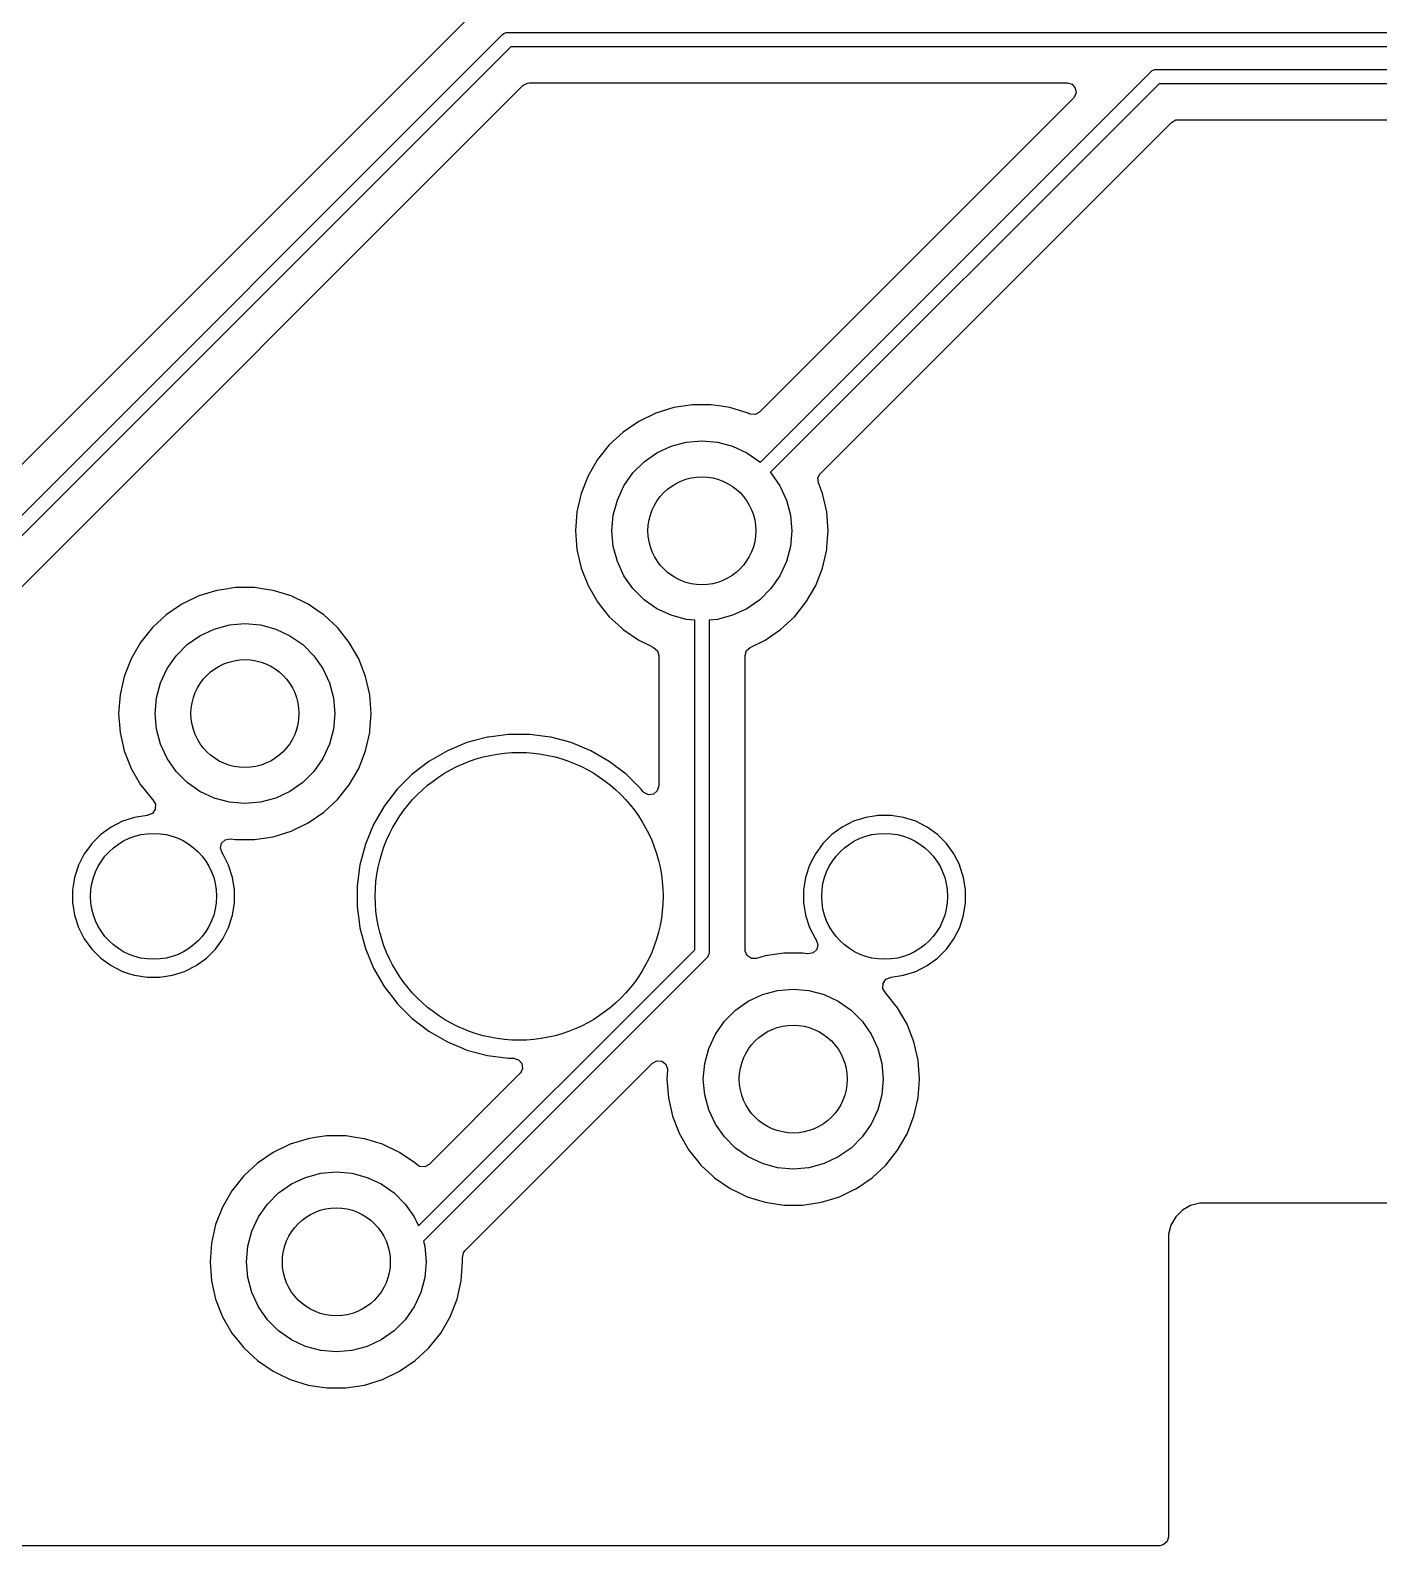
# Model space of a CAD drawing. Extents: x 98 to 223, y -135 to -41.
# Drawn here: x 119.25 to 137.99, y -102.21 to -81.15 of the extents above; entities that cross this region are included whole.
import ezdxf

# ---------------------------------------------------------------- set-up
doc = ezdxf.new("R2010")
doc.units = 0
doc.layers.add('BLACK', color=7, linetype='CONTINUOUS')

msp = doc.modelspace()

# ---------------------------------------------------------------- linework, layer by layer
at = {"layer": 'BLACK', "linetype": 'CONTINUOUS'}
for p, q in [((125.520032, -80.799481), (110.337895, -95.981618)), ((110.347309, -96.680018), (125.81804, -81.209289)), ((125.81804, -81.209289), (125.833193, -81.196852)), ((125.833193, -81.196852), (125.869241, -81.181921)), ((125.869241, -81.181921), (125.88875, -81.18)), ((125.88875, -81.18), (149.86, -81.18)), ((125.930171, -81.38), (110.488731, -96.82144)), ((149.818578, -81.38), (125.930171, -81.38)), ((134.829289, -81.723039), (134.844443, -81.710603)), ((134.844443, -81.710603), (134.880491, -81.695671)), ((134.880491, -81.695671), (134.9, -81.69375)), ((134.9, -81.69375), (149.808064, -81.69375)), ((114.920313, -93.097671), (126.101167, -81.916819)), ((126.101167, -81.916819), (126.16249, -81.883334)), ((126.16249, -81.883334), (126.188848, -81.8805)), ((126.188848, -81.8805), (133.664653, -81.8805)), ((129.397309, -87.155018), (134.829289, -81.723039)), ((134.941422, -81.89375), (129.538731, -87.29644)), ((133.664653, -81.8805), (133.731692, -81.900185)), ((133.731692, -81.900185), (133.777447, -81.952989)), ((149.766642, -81.89375), (134.941422, -81.89375)), ((133.752334, -82.092181), (129.387895, -86.456618)), ((133.758366, -82.085703), (133.752334, -82.092181)), ((133.787391, -82.022147), (133.758366, -82.085703)), ((133.777447, -81.952989), (133.787391, -82.022147)), ((130.234676, -87.308307), (135.112416, -82.430569)), ((135.112416, -82.430569), (135.173739, -82.397084)), ((135.173739, -82.397084), (135.200097, -82.39425)), ((135.200097, -82.39425), (145.949617, -82.39425)), ((127.946173, -86.472188), (127.709803, -86.586017)), ((128.196876, -86.394856), (127.946173, -86.472188)), ((128.196882, -86.394855), (128.196876, -86.394856)), ((128.196885, -86.394854), (128.196882, -86.394855)), ((128.294747, -86.380103), (128.196885, -86.394854)), ((128.456312, -86.35575), (128.294747, -86.380103)), ((128.456318, -86.35575), (128.456312, -86.35575)), ((128.718682, -86.35575), (128.456318, -86.35575)), ((128.718687, -86.35575), (128.718682, -86.35575)), ((128.853323, -86.376044), (128.718687, -86.35575)), ((128.978115, -86.394854), (128.853323, -86.376044)), ((128.978119, -86.394855), (128.978115, -86.394854)), ((128.978123, -86.394856), (128.978119, -86.394855)), ((129.228824, -86.472187), (128.978123, -86.394856)), ((129.246416, -86.480659), (129.228824, -86.472187)), ((129.25688, -86.485119), (129.246416, -86.480659)), ((129.326572, -86.490103), (129.25688, -86.485119)), ((129.387895, -86.456618), (129.326572, -86.490103)), ((127.49302, -86.733817), (127.300698, -86.912264)), ((127.709802, -86.586018), (127.49302, -86.733817)), ((127.709803, -86.586017), (127.709802, -86.586018)), ((127.300698, -86.912264), (127.137114, -87.117393)), ((127.9625, -87.023718), (128.159975, -86.931634)), ((128.159975, -86.931634), (128.37044, -86.87524)), ((128.37044, -86.87524), (128.5875, -86.85625)), ((128.5875, -86.85625), (128.80456, -86.87524)), ((128.80456, -86.87524), (129.015025, -86.931634)), ((129.015025, -86.931634), (129.2125, -87.023718)), ((127.137114, -87.117393), (127.005932, -87.344606)), ((127.629944, -87.302765), (127.784015, -87.148694)), ((127.784015, -87.148694), (127.9625, -87.023718)), ((129.2125, -87.023718), (129.390985, -87.148694)), ((129.390985, -87.148694), (129.397309, -87.155018)), ((127.005932, -87.344606), (126.910082, -87.588828)), ((127.504968, -87.48125), (127.629944, -87.302765)), ((129.538731, -87.29644), (129.545056, -87.302765)), ((129.545056, -87.302765), (129.670032, -87.48125)), ((130.20082, -87.371634), (130.233258, -87.30975)), ((130.206988, -87.441226), (130.20082, -87.371634)), ((130.233258, -87.30975), (130.234676, -87.308307)), ((126.910076, -87.588847), (126.851697, -87.844624)), ((126.910082, -87.588828), (126.910076, -87.588847)), ((127.412884, -87.678725), (127.504968, -87.48125)), ((129.670032, -87.48125), (129.762116, -87.678725)), ((130.26492, -87.588834), (130.206988, -87.441226)), ((130.323302, -87.84462), (130.26492, -87.588834)), ((127.35649, -87.88919), (127.412884, -87.678725)), ((129.762116, -87.678725), (129.81851, -87.88919)), ((126.851696, -87.844629), (126.832092, -88.106245)), ((126.851697, -87.844624), (126.851696, -87.844629)), ((127.3375, -88.10625), (127.35649, -87.88919)), ((129.81851, -87.88919), (129.8375, -88.10625)), ((130.323302, -87.844624), (130.323302, -87.84462)), ((130.323303, -87.844629), (130.323302, -87.844624)), ((130.342908, -88.106245), (130.323303, -87.844629)), ((126.832092, -88.106245), (126.832092, -88.106254)), ((126.832092, -88.106254), (126.851696, -88.36787)), ((127.35649, -88.32331), (127.3375, -88.10625)), ((129.8375, -88.10625), (129.81851, -88.32331)), ((130.325753, -88.335171), (130.335041, -88.211232)), ((130.335041, -88.211232), (130.342908, -88.106254)), ((130.342908, -88.106254), (130.342908, -88.106245)), ((126.851696, -88.36787), (126.851697, -88.367875)), ((126.851697, -88.367875), (126.910076, -88.623652)), ((127.412884, -88.533775), (127.35649, -88.32331)), ((129.81851, -88.32331), (129.762116, -88.533775)), ((130.26492, -88.623666), (130.323302, -88.36788)), ((130.323302, -88.36788), (130.325753, -88.335171)), ((126.910076, -88.623652), (126.910078, -88.623661)), ((126.910078, -88.623661), (126.91008, -88.623666)), ((126.91008, -88.623666), (127.005932, -88.867893)), ((127.504968, -88.73125), (127.412884, -88.533775)), ((129.762116, -88.533775), (129.670032, -88.73125)), ((130.169068, -88.867893), (130.26492, -88.623666)), ((127.005932, -88.867893), (127.137114, -89.095107)), ((127.629944, -88.909735), (127.504968, -88.73125)), ((129.670032, -88.73125), (129.545056, -88.909735)), ((130.037886, -89.095107), (130.169068, -88.867893)), ((121.596173, -89.012188), (121.359803, -89.126017)), ((121.846876, -88.934856), (121.596173, -89.012188)), ((121.846882, -88.934855), (121.846876, -88.934856)), ((121.846885, -88.934854), (121.846882, -88.934855)), ((121.944747, -88.920103), (121.846885, -88.934854)), ((122.106312, -88.89575), (121.944747, -88.920103)), ((122.106318, -88.89575), (122.106312, -88.89575)), ((122.368682, -88.89575), (122.106318, -88.89575)), ((122.368687, -88.89575), (122.368682, -88.89575)), ((122.503323, -88.916044), (122.368687, -88.89575)), ((122.628115, -88.934854), (122.503323, -88.916044)), ((122.628119, -88.934855), (122.628115, -88.934854)), ((122.628123, -88.934856), (122.628119, -88.934855)), ((122.878827, -89.012188), (122.628123, -88.934856)), ((123.115196, -89.126017), (122.878825, -89.012188)), ((122.878825, -89.012188), (122.878827, -89.012188)), ((127.784015, -89.063806), (127.629944, -88.909735)), ((127.9625, -89.188782), (127.784015, -89.063806)), ((129.390985, -89.063806), (129.2125, -89.188782)), ((129.545056, -88.909735), (129.390985, -89.063806)), ((121.14302, -89.273817), (120.950698, -89.452264)), ((121.334339, -89.143378), (121.14302, -89.273817)), ((121.359796, -89.126022), (121.334339, -89.143378)), ((121.359802, -89.126018), (121.359796, -89.126021)), ((121.359796, -89.126021), (121.359796, -89.126022)), ((121.359803, -89.126017), (121.359802, -89.126018)), ((123.115197, -89.126018), (123.115196, -89.126017)), ((123.1152, -89.12602), (123.115197, -89.126018)), ((123.115204, -89.126022), (123.1152, -89.12602)), ((123.309764, -89.258671), (123.115204, -89.126022)), ((123.331979, -89.273817), (123.309764, -89.258671)), ((123.524301, -89.452264), (123.331979, -89.273817)), ((127.137114, -89.095107), (127.212532, -89.189678)), ((127.212532, -89.189678), (127.300698, -89.300235)), ((128.159975, -89.280866), (127.9625, -89.188782)), ((128.37044, -89.33726), (128.159975, -89.280866)), ((129.015025, -89.280866), (128.80456, -89.33726)), ((129.2125, -89.188782), (129.015025, -89.280866)), ((129.874305, -89.300231), (130.037886, -89.095107)), ((120.950698, -89.452264), (120.787114, -89.657393)), ((121.6125, -89.563718), (121.809975, -89.471634)), ((121.809975, -89.471634), (122.02044, -89.41524)), ((122.02044, -89.41524), (122.2375, -89.39625)), ((122.2375, -89.39625), (122.45456, -89.41524)), ((122.45456, -89.41524), (122.665025, -89.471634)), ((122.665025, -89.471634), (122.8625, -89.563718)), ((123.524304, -89.452268), (123.524301, -89.452264)), ((123.524305, -89.452269), (123.524304, -89.452268)), ((123.687886, -89.657393), (123.524305, -89.452269)), ((127.300698, -89.300235), (127.464548, -89.452264)), ((127.464548, -89.452264), (127.493021, -89.478683)), ((127.493021, -89.478683), (127.709796, -89.626478)), ((128.4875, -89.347501), (128.37044, -89.33726)), ((128.4875, -93.92823), (128.4875, -89.347501)), ((128.80456, -89.33726), (128.6875, -89.347501)), ((128.6875, -89.347501), (128.6875, -93.969652)), ((129.465204, -89.626478), (129.681979, -89.478683)), ((129.681979, -89.478683), (129.874305, -89.300231)), ((120.787114, -89.657393), (120.655932, -89.884606)), ((121.279944, -89.842765), (121.434015, -89.688694)), ((121.434015, -89.688694), (121.6125, -89.563718)), ((122.8625, -89.563718), (123.040985, -89.688694)), ((123.040985, -89.688694), (123.195056, -89.842765)), ((123.819068, -89.884607), (123.687886, -89.657393)), ((127.709796, -89.626478), (127.709801, -89.62648)), ((127.709801, -89.62648), (127.709802, -89.626481)), ((127.709802, -89.626481), (127.709803, -89.626482)), ((127.709803, -89.626482), (127.853801, -89.695827)), ((127.853801, -89.695827), (127.916801, -89.726166)), ((129.258198, -89.726166), (129.465204, -89.626478)), ((120.655932, -89.884606), (120.560082, -90.128828)), ((121.154968, -90.02125), (121.279944, -89.842765)), ((123.195056, -89.842765), (123.320032, -90.02125)), ((123.91492, -90.128834), (123.819068, -89.884607)), ((127.916801, -89.726166), (127.968661, -89.772988)), ((127.968661, -89.772988), (127.987, -89.837886)), ((127.987, -89.837886), (127.987, -91.651711)), ((129.188, -89.837886), (129.207685, -89.770847)), ((129.188, -93.932864), (129.188, -89.837886)), ((129.207685, -89.770847), (129.258198, -89.726166)), ((120.560076, -90.128847), (120.501697, -90.384624)), ((120.560082, -90.128828), (120.560076, -90.128847)), ((121.062884, -90.218725), (121.154968, -90.02125)), ((123.320032, -90.02125), (123.412116, -90.218725)), ((123.973302, -90.38462), (123.91492, -90.128834)), ((121.00649, -90.42919), (121.062884, -90.218725)), ((123.412116, -90.218725), (123.46851, -90.42919)), ((120.501696, -90.384629), (120.482092, -90.646245)), ((120.501697, -90.384624), (120.501696, -90.384629)), ((120.9875, -90.64625), (121.00649, -90.42919)), ((123.46851, -90.42919), (123.4875, -90.64625)), ((123.973302, -90.384624), (123.973302, -90.38462)), ((123.973303, -90.384629), (123.973302, -90.384624)), ((123.992908, -90.646245), (123.973303, -90.384629)), ((120.482092, -90.646245), (120.482092, -90.646254)), ((120.482092, -90.646254), (120.501696, -90.90787)), ((121.00649, -90.86331), (120.9875, -90.64625)), ((123.4875, -90.64625), (123.46851, -90.86331)), ((123.974947, -90.885931), (123.992908, -90.646254)), ((123.992908, -90.646254), (123.992908, -90.646245)), ((120.501696, -90.90787), (120.501697, -90.907875)), ((120.501697, -90.907875), (120.560076, -91.163652)), ((121.062884, -91.073775), (121.00649, -90.86331)), ((123.46851, -90.86331), (123.412116, -91.073775)), ((123.91492, -91.163666), (123.973302, -90.90788)), ((123.973302, -90.90788), (123.974947, -90.885931)), ((125.607507, -90.974257), (125.426315, -91.022807)), ((125.621585, -90.972403), (125.607507, -90.974257)), ((125.899986, -90.93575), (125.621585, -90.972403)), ((125.899994, -90.93575), (125.899986, -90.93575)), ((126.195006, -90.93575), (125.899994, -90.93575)), ((126.195013, -90.93575), (126.195006, -90.93575)), ((126.407716, -90.963754), (126.195013, -90.93575)), ((126.487493, -90.974257), (126.407716, -90.963754)), ((126.772452, -91.050611), (126.487493, -90.974257)), ((120.560076, -91.163652), (120.560078, -91.163661)), ((120.560078, -91.163661), (120.56008, -91.163666)), ((120.56008, -91.163666), (120.655932, -91.407893)), ((121.154968, -91.27125), (121.062884, -91.073775)), ((123.412116, -91.073775), (123.320032, -91.27125)), ((123.819068, -91.407893), (123.91492, -91.163666)), ((125.049989, -91.163508), (124.794506, -91.311011)), ((125.049999, -91.163504), (125.049989, -91.163508)), ((125.322538, -91.050614), (125.049999, -91.163504)), ((125.322548, -91.050611), (125.322538, -91.050614)), ((125.426315, -91.022807), (125.322548, -91.050611)), ((126.772454, -91.050612), (126.772452, -91.050611)), ((126.772461, -91.050614), (126.772454, -91.050612)), ((127.045, -91.163504), (126.772461, -91.050614)), ((127.04501, -91.163508), (127.045, -91.163504)), ((127.300493, -91.311011), (127.04501, -91.163508)), ((121.279944, -91.449735), (121.154968, -91.27125)), ((123.320032, -91.27125), (123.195056, -91.449735)), ((124.794506, -91.311011), (124.560459, -91.490602)), ((127.53454, -91.490602), (127.300493, -91.311011)), ((120.655932, -91.407893), (120.787114, -91.635107)), ((121.434015, -91.603806), (121.279944, -91.449735)), ((121.6125, -91.728782), (121.434015, -91.603806)), ((123.040985, -91.603806), (122.8625, -91.728782)), ((123.195056, -91.449735), (123.040985, -91.603806)), ((123.687886, -91.635107), (123.819068, -91.407893)), ((124.560452, -91.490608), (124.351858, -91.699202)), ((124.560459, -91.490602), (124.560452, -91.490608)), ((127.534547, -91.490608), (127.53454, -91.490602)), ((127.743144, -91.699205), (127.534547, -91.490608)), ((120.787114, -91.635107), (120.838233, -91.699208)), ((120.838233, -91.699208), (120.950697, -91.840234)), ((121.809975, -91.820866), (121.6125, -91.728782)), ((122.02044, -91.87726), (121.809975, -91.820866)), ((122.665025, -91.820866), (122.45456, -91.87726)), ((122.8625, -91.728782), (122.665025, -91.820866)), ((123.524305, -91.840231), (123.687886, -91.635107)), ((124.351852, -91.699209), (124.172261, -91.933256)), ((124.351858, -91.699202), (124.351852, -91.699209)), ((127.764625, -91.727199), (127.743144, -91.699205)), ((127.781797, -91.745424), (127.764625, -91.727199)), ((127.845353, -91.774449), (127.781797, -91.745424)), ((127.914511, -91.764505), (127.845353, -91.774449)), ((127.967315, -91.71875), (127.914511, -91.764505)), ((127.987, -91.651711), (127.967315, -91.71875)), ((120.99026, -91.975824), (120.950511, -92.033285)), ((120.950697, -91.840234), (120.956877, -91.845967)), ((120.956877, -91.845967), (120.992633, -91.905994)), ((120.992633, -91.905994), (120.99026, -91.975824)), ((122.2375, -91.89625), (122.02044, -91.87726)), ((122.45456, -91.87726), (122.2375, -91.89625)), ((123.115204, -92.166478), (123.331979, -92.018683)), ((123.331979, -92.018683), (123.524305, -91.840231)), ((124.172261, -91.933256), (124.024758, -92.188739)), ((120.377609, -92.223636), (120.299604, -92.280311)), ((120.535457, -92.143207), (120.377609, -92.223636)), ((120.53546, -92.143206), (120.535457, -92.143207)), ((120.703943, -92.088464), (120.53546, -92.143206)), ((120.878928, -92.060748), (120.703943, -92.088464)), ((120.882288, -92.060484), (120.878928, -92.060748)), ((120.886006, -92.060134), (120.882288, -92.060484)), ((120.950511, -92.033285), (120.886006, -92.060134)), ((122.878823, -92.280313), (123.115204, -92.166478)), ((124.024754, -92.188749), (123.911864, -92.461288)), ((124.024758, -92.188739), (124.024754, -92.188749)), ((130.537609, -92.223636), (130.459604, -92.280311)), ((130.695457, -92.143207), (130.537609, -92.223636)), ((130.69546, -92.143206), (130.695457, -92.143207)), ((130.863943, -92.088464), (130.69546, -92.143206)), ((130.980595, -92.069988), (130.863943, -92.088464)), ((131.038921, -92.06075), (130.980595, -92.069988)), ((131.216079, -92.06075), (131.038921, -92.06075)), ((131.303567, -92.074607), (131.216079, -92.06075)), ((131.391056, -92.088464), (131.303567, -92.074607)), ((131.559539, -92.143206), (131.391056, -92.088464)), ((131.559542, -92.143207), (131.559539, -92.143206)), ((131.708558, -92.219136), (131.559542, -92.143207)), ((131.71739, -92.223636), (131.708558, -92.219136)), ((131.860714, -92.327767), (131.71739, -92.223636)), ((120.109017, -92.453036), (120.067574, -92.510078)), ((120.109019, -92.453034), (120.109017, -92.453036)), ((120.234283, -92.327769), (120.109019, -92.453033)), ((120.109019, -92.453033), (120.109019, -92.453034)), ((120.234284, -92.327769), (120.234283, -92.327769)), ((120.234286, -92.327767), (120.234284, -92.327769)), ((120.299604, -92.280311), (120.234286, -92.327767)), ((121.896222, -92.516222), (121.912048, -92.448168)), ((121.912048, -92.448168), (121.962154, -92.399473)), ((121.962154, -92.399473), (122.030632, -92.385598)), ((122.030632, -92.385598), (122.038492, -92.386526)), ((122.038492, -92.386526), (122.106318, -92.39675)), ((122.106318, -92.39675), (122.368682, -92.39675)), ((122.368682, -92.39675), (122.628115, -92.357646)), ((122.628115, -92.357646), (122.878823, -92.280313)), ((130.269017, -92.453036), (130.227574, -92.510078)), ((130.269019, -92.453034), (130.269017, -92.453036)), ((130.394283, -92.327769), (130.269019, -92.453033)), ((130.269019, -92.453033), (130.269019, -92.453034)), ((130.394284, -92.327769), (130.394283, -92.327769)), ((130.394286, -92.327767), (130.394284, -92.327769)), ((130.459604, -92.280311), (130.394286, -92.327767)), ((131.985983, -92.453036), (131.860714, -92.327767)), ((132.079701, -92.582028), (131.985983, -92.453036)), ((120.004886, -92.596359), (119.924457, -92.754207)), ((120.067574, -92.510078), (120.004886, -92.596359)), ((121.919702, -92.582028), (121.896222, -92.516222)), ((121.929029, -92.594867), (121.919702, -92.582028)), ((121.930114, -92.59636), (121.929029, -92.594867)), ((121.98269, -92.699545), (121.930114, -92.59636)), ((123.911861, -92.461298), (123.844084, -92.714249)), ((123.911864, -92.461288), (123.911861, -92.461298)), ((130.164886, -92.596359), (130.084457, -92.754207)), ((130.227574, -92.510078), (130.164886, -92.596359)), ((132.090113, -92.596359), (132.079701, -92.582028)), ((132.170542, -92.754207), (132.090113, -92.596359)), ((119.924456, -92.75421), (119.869714, -92.922693)), ((119.924457, -92.754207), (119.924456, -92.75421)), ((122.010542, -92.754207), (121.98269, -92.699545)), ((122.010543, -92.75421), (122.010542, -92.754207)), ((122.014334, -92.765879), (122.010543, -92.75421)), ((122.065286, -92.922695), (122.014334, -92.765879)), ((123.835506, -92.746265), (123.797, -93.038736)), ((123.835508, -92.746254), (123.835506, -92.746265)), ((123.844084, -92.714249), (123.835508, -92.746254)), ((130.084456, -92.75421), (130.029714, -92.922693)), ((130.084457, -92.754207), (130.084456, -92.75421)), ((132.170543, -92.75421), (132.170542, -92.754207)), ((132.174334, -92.765879), (132.170543, -92.75421)), ((132.225286, -92.922695), (132.174334, -92.765879)), ((119.851333, -93.038744), (119.842, -93.097671)), ((119.869714, -92.922693), (119.851333, -93.038744)), ((122.093, -93.097671), (122.065286, -92.922695)), ((123.797, -93.038736), (123.797, -93.333763)), ((130.011333, -93.038744), (130.002, -93.097671)), ((130.029714, -92.922693), (130.011333, -93.038744)), ((132.253, -93.097671), (132.225286, -92.922695)), ((119.842, -93.097671), (119.842, -93.274829)), ((119.842, -93.274829), (119.854778, -93.355506)), ((122.065286, -93.449805), (122.093, -93.274829)), ((122.093, -93.274829), (122.093, -93.097671)), ((130.002, -93.097671), (130.002, -93.274829)), ((130.002, -93.274829), (130.014778, -93.355506)), ((132.225286, -93.449805), (132.253, -93.274829)), ((132.253, -93.274829), (132.253, -93.097671)), ((119.854778, -93.355506), (119.869714, -93.449806)), ((119.869714, -93.449806), (119.924456, -93.618289)), ((122.010542, -93.618292), (122.065286, -93.449805)), ((123.797, -93.333763), (123.81938, -93.503749)), ((123.81938, -93.503749), (123.835507, -93.626243)), ((130.014778, -93.355506), (130.029714, -93.449806)), ((130.029714, -93.449806), (130.084456, -93.618289)), ((132.170542, -93.618292), (132.225286, -93.449805)), ((119.924456, -93.618289), (119.924457, -93.618292)), ((119.924457, -93.618292), (119.999398, -93.76537)), ((121.930114, -93.77614), (122.010542, -93.618292)), ((123.835507, -93.626243), (123.911861, -93.911201)), ((130.084456, -93.618289), (130.084457, -93.618292)), ((130.084457, -93.618292), (130.164887, -93.776142)), ((132.090114, -93.77614), (132.170542, -93.618292)), ((119.999398, -93.76537), (120.004886, -93.77614)), ((120.004886, -93.77614), (120.109017, -93.919464)), ((120.109017, -93.919464), (120.234286, -94.044733)), ((121.700714, -94.044733), (121.825983, -93.919464)), ((121.825983, -93.919464), (121.930114, -93.77614)), ((123.911861, -93.911201), (123.911864, -93.911211)), ((123.911864, -93.911211), (124.024754, -94.18375)), ((130.182951, -93.924332), (130.132844, -93.973026)), ((130.164887, -93.776142), (130.175298, -93.790472)), ((130.175298, -93.790472), (130.198777, -93.856279)), ((130.198777, -93.856279), (130.182951, -93.924332)), ((131.860714, -94.044733), (131.985983, -93.919464)), ((131.985983, -93.919464), (132.090114, -93.77614)), ((120.234286, -94.044733), (120.37761, -94.148864)), ((121.55739, -94.148864), (121.700714, -94.044733)), ((124.648689, -97.76704), (128.4875, -93.92823)), ((128.658211, -94.040363), (124.719675, -97.978898)), ((128.670647, -94.025209), (128.658211, -94.040363)), ((128.672324, -94.021161), (128.670647, -94.025209)), ((128.685579, -93.989161), (128.672324, -94.021161)), ((128.6875, -93.969652), (128.685579, -93.989161)), ((129.189513, -93.952178), (129.188, -93.932864)), ((129.2194, -94.015334), (129.189513, -93.952178)), ((129.278686, -94.052305), (129.2194, -94.015334)), ((129.348549, -94.051355), (129.278686, -94.052305)), ((129.466872, -94.014857), (129.348549, -94.051355)), ((129.466882, -94.014855), (129.466872, -94.014857)), ((129.466885, -94.014854), (129.466882, -94.014855)), ((129.564747, -94.000103), (129.466885, -94.014854)), ((129.726312, -93.97575), (129.564747, -94.000103)), ((129.726318, -93.97575), (129.726312, -93.97575)), ((129.988682, -93.97575), (129.726318, -93.97575)), ((129.988689, -93.97575), (129.988682, -93.97575)), ((130.056498, -93.985971), (129.988689, -93.97575)), ((130.064366, -93.986901), (130.056498, -93.985971)), ((130.132844, -93.973026), (130.064366, -93.986901)), ((131.71739, -94.148864), (131.860714, -94.044733)), ((120.37761, -94.148864), (120.446077, -94.18375)), ((120.446077, -94.18375), (120.535457, -94.229292)), ((120.535457, -94.229292), (120.53546, -94.229293)), ((120.53546, -94.229293), (120.619701, -94.256664)), ((120.619701, -94.256664), (120.703945, -94.284036)), ((120.703945, -94.284036), (120.878921, -94.31175)), ((120.878921, -94.31175), (120.878922, -94.31175)), ((120.878922, -94.31175), (121.056078, -94.31175)), ((121.056078, -94.31175), (121.056079, -94.31175)), ((121.056079, -94.31175), (121.231055, -94.284036)), ((121.231055, -94.284036), (121.399542, -94.229292)), ((121.399542, -94.229292), (121.55739, -94.148864)), ((124.024754, -94.18375), (124.024758, -94.18376)), ((124.024758, -94.18376), (124.172261, -94.439243)), ((131.104739, -94.396675), (131.144488, -94.339214)), ((131.144488, -94.339214), (131.208993, -94.312365)), ((131.208993, -94.312365), (131.212727, -94.312014)), ((131.212727, -94.312014), (131.216076, -94.31175)), ((131.216076, -94.31175), (131.216079, -94.31175)), ((131.216079, -94.31175), (131.391055, -94.284036)), ((131.391055, -94.284036), (131.559542, -94.229292)), ((131.559542, -94.229292), (131.71739, -94.148864)), ((124.172261, -94.439243), (124.351852, -94.67329)), ((129.2325, -94.643718), (129.429975, -94.551634)), ((129.429975, -94.551634), (129.64044, -94.49524)), ((129.64044, -94.49524), (129.8575, -94.47625)), ((129.8575, -94.47625), (130.07456, -94.49524)), ((130.07456, -94.49524), (130.285025, -94.551634)), ((130.285025, -94.551634), (130.4825, -94.643718)), ((131.102366, -94.466504), (131.104739, -94.396675)), ((131.138122, -94.526531), (131.102366, -94.466504)), ((131.144298, -94.532261), (131.138122, -94.526531)), ((131.144299, -94.532262), (131.144298, -94.532261)), ((131.144303, -94.532267), (131.144299, -94.532262)), ((131.144305, -94.532269), (131.144303, -94.532267)), ((131.307886, -94.737393), (131.144305, -94.532269)), ((124.351852, -94.67329), (124.351858, -94.673297)), ((124.351858, -94.673297), (124.560452, -94.881891)), ((128.899944, -94.922765), (129.054015, -94.768694)), ((129.054015, -94.768694), (129.2325, -94.643718)), ((130.4825, -94.643718), (130.660985, -94.768694)), ((130.660985, -94.768694), (130.815056, -94.922765)), ((131.439068, -94.964607), (131.307886, -94.737393)), ((124.560452, -94.881891), (124.560459, -94.881897)), ((124.560459, -94.881897), (124.794506, -95.061488)), ((128.774968, -95.10125), (128.899944, -94.922765)), ((130.815056, -94.922765), (130.940032, -95.10125)), ((131.53492, -95.208834), (131.439068, -94.964607)), ((124.794506, -95.061488), (125.049989, -95.208991)), ((128.682884, -95.298725), (128.774968, -95.10125)), ((130.940032, -95.10125), (131.032116, -95.298725)), ((125.049989, -95.208991), (125.04999, -95.208991)), ((125.04999, -95.208991), (125.049993, -95.208993)), ((125.049993, -95.208993), (125.260796, -95.29631)), ((125.260796, -95.29631), (125.279222, -95.303943)), ((125.279222, -95.303943), (125.322548, -95.321889)), ((125.322548, -95.321889), (125.607507, -95.398243)), ((125.607507, -95.398243), (125.899994, -95.43675)), ((128.62649, -95.50919), (128.682884, -95.298725)), ((131.032116, -95.298725), (131.08851, -95.50919)), ((131.593302, -95.46462), (131.53492, -95.208834)), ((125.294568, -98.111817), (127.899968, -95.506417)), ((125.899994, -95.43675), (125.900001, -95.43675)), ((125.900001, -95.43675), (125.971804, -95.43675)), ((125.971804, -95.43675), (126.038843, -95.456435)), ((126.038843, -95.456435), (126.084598, -95.509239)), ((126.094542, -95.578397), (126.065517, -95.641953)), ((126.084598, -95.509239), (126.094542, -95.578397)), ((127.899968, -95.506417), (127.961289, -95.472934)), ((127.961289, -95.472934), (128.030981, -95.477918)), ((128.030981, -95.477918), (128.086914, -95.51979)), ((128.086914, -95.51979), (128.111331, -95.585254)), ((128.1113, -95.603366), (128.102092, -95.726245)), ((128.111331, -95.585254), (128.1113, -95.603366)), ((128.6075, -95.72625), (128.62649, -95.50919)), ((131.08851, -95.50919), (131.1075, -95.72625)), ((131.593302, -95.464624), (131.593302, -95.46462)), ((131.593303, -95.464629), (131.593302, -95.464624)), ((131.612908, -95.726245), (131.593303, -95.464629)), ((126.059485, -95.648431), (124.796469, -96.911446)), ((126.065517, -95.641953), (126.059485, -95.648431)), ((128.102092, -95.726245), (128.102092, -95.726254)), ((128.102092, -95.726254), (128.121696, -95.98787)), ((128.62649, -95.94331), (128.6075, -95.72625)), ((131.1075, -95.72625), (131.08851, -95.94331)), ((131.593303, -95.98787), (131.612908, -95.726254)), ((131.612908, -95.726254), (131.612908, -95.726245)), ((128.121696, -95.98787), (128.121697, -95.987875)), ((128.121697, -95.987875), (128.180076, -96.243652)), ((128.682884, -96.153775), (128.62649, -95.94331)), ((131.08851, -95.94331), (131.032116, -96.153775)), ((131.53492, -96.243666), (131.593302, -95.98788)), ((131.593302, -95.98788), (131.593303, -95.98787)), ((128.180076, -96.243652), (128.180078, -96.243661)), ((128.180078, -96.243661), (128.18008, -96.243666)), ((128.18008, -96.243666), (128.275932, -96.487893)), ((128.774968, -96.35125), (128.682884, -96.153775)), ((131.032116, -96.153775), (130.940032, -96.35125)), ((131.439068, -96.487893), (131.53492, -96.243666)), ((128.899944, -96.529735), (128.774968, -96.35125)), ((130.940032, -96.35125), (130.815056, -96.529735)), ((122.866173, -96.632188), (122.629803, -96.746017)), ((123.116876, -96.554856), (122.866173, -96.632188)), ((123.116882, -96.554855), (123.116876, -96.554856)), ((123.116885, -96.554854), (123.116882, -96.554855)), ((123.214747, -96.540103), (123.116885, -96.554854)), ((123.376312, -96.51575), (123.214747, -96.540103)), ((123.376318, -96.51575), (123.376312, -96.51575)), ((123.638682, -96.51575), (123.376318, -96.51575)), ((123.638687, -96.51575), (123.638682, -96.51575)), ((123.773323, -96.536044), (123.638687, -96.51575)), ((123.898115, -96.554854), (123.773323, -96.536044)), ((123.898119, -96.554855), (123.898115, -96.554854)), ((123.898123, -96.554856), (123.898119, -96.554855)), ((124.148827, -96.632188), (123.898123, -96.554856)), ((124.385196, -96.746017), (124.148825, -96.632188)), ((124.148825, -96.632188), (124.148827, -96.632188)), ((128.275932, -96.487893), (128.407114, -96.715107)), ((129.054015, -96.683806), (128.899944, -96.529735)), ((130.815056, -96.529735), (130.660985, -96.683806)), ((131.307886, -96.715107), (131.439068, -96.487893)), ((122.629802, -96.746018), (122.41302, -96.893817)), ((122.629803, -96.746017), (122.629802, -96.746018)), ((124.385197, -96.746018), (124.385196, -96.746017)), ((124.3852, -96.74602), (124.385197, -96.746018)), ((124.385204, -96.746022), (124.3852, -96.74602)), ((124.597341, -96.890655), (124.385204, -96.746022)), ((128.407114, -96.715107), (128.526052, -96.86425)), ((128.526052, -96.86425), (128.570698, -96.920235)), ((129.2325, -96.808782), (129.054015, -96.683806)), ((129.429975, -96.900866), (129.2325, -96.808782)), ((130.4825, -96.808782), (130.285025, -96.900866)), ((130.660985, -96.683806), (130.4825, -96.808782)), ((131.144305, -96.920231), (131.307886, -96.715107)), ((122.220698, -97.072264), (122.057114, -97.277393)), ((122.41302, -96.893817), (122.220698, -97.072264)), ((123.079975, -97.091634), (123.29044, -97.03524)), ((123.29044, -97.03524), (123.5075, -97.01625)), ((123.5075, -97.01625), (123.72456, -97.03524)), ((123.72456, -97.03524), (123.935025, -97.091634)), ((124.601983, -96.89382), (124.597341, -96.890655)), ((124.624446, -96.914663), (124.601983, -96.89382)), ((124.665454, -96.939947), (124.624446, -96.914663)), ((124.735146, -96.944931), (124.665454, -96.939947)), ((124.796469, -96.911446), (124.735146, -96.944931)), ((128.570698, -96.920235), (128.734548, -97.072264)), ((128.734548, -97.072264), (128.763021, -97.098683)), ((129.64044, -96.95726), (129.429975, -96.900866)), ((129.8575, -96.97625), (129.64044, -96.95726)), ((130.07456, -96.95726), (129.8575, -96.97625)), ((130.285025, -96.900866), (130.07456, -96.95726)), ((130.951979, -97.098683), (131.144305, -96.920231)), ((122.057114, -97.277393), (121.925932, -97.504606)), ((122.704015, -97.308694), (122.8825, -97.183718)), ((122.8825, -97.183718), (123.079975, -97.091634)), ((123.935025, -97.091634), (124.1325, -97.183718)), ((124.1325, -97.183718), (124.310985, -97.308694)), ((128.763021, -97.098683), (128.979796, -97.246478)), ((128.979796, -97.246478), (128.979801, -97.24648)), ((128.979801, -97.24648), (128.979802, -97.246481)), ((128.979802, -97.246481), (128.979803, -97.246482)), ((128.979803, -97.246482), (129.105343, -97.306938)), ((130.498823, -97.360313), (130.685611, -97.27036)), ((130.685611, -97.27036), (130.735196, -97.246482)), ((130.735196, -97.246481), (130.735204, -97.246478)), ((130.735196, -97.246482), (130.735196, -97.246481)), ((130.735204, -97.246478), (130.951979, -97.098683)), ((121.925932, -97.504606), (121.830082, -97.748828)), ((122.424968, -97.64125), (122.549944, -97.462765)), ((122.549944, -97.462765), (122.704015, -97.308694)), ((124.310985, -97.308694), (124.465056, -97.462765)), ((124.465056, -97.462765), (124.590032, -97.64125)), ((129.105343, -97.306938), (129.216173, -97.360311)), ((129.216173, -97.360311), (129.216174, -97.360311)), ((129.216174, -97.360311), (129.216177, -97.360313)), ((129.216177, -97.360313), (129.466885, -97.437646)), ((129.466885, -97.437646), (129.726318, -97.47675)), ((129.726318, -97.47675), (129.988682, -97.47675)), ((129.988682, -97.47675), (130.248115, -97.437646)), ((130.248115, -97.437646), (130.498823, -97.360313)), ((135.379312, -97.482358), (135.265186, -97.54825)), ((135.506608, -97.44825), (135.379312, -97.482358)), ((135.638392, -97.44825), (135.506608, -97.44825)), ((154.688392, -97.44825), (135.638392, -97.44825)), ((122.332884, -97.838725), (122.424968, -97.64125)), ((124.590032, -97.64125), (124.648689, -97.76704)), ((135.172, -97.641436), (135.106108, -97.755562)), ((135.172002, -97.641433), (135.172, -97.641436)), ((135.265183, -97.548252), (135.172002, -97.641433)), ((135.265186, -97.54825), (135.265183, -97.548252)), ((121.830076, -97.748847), (121.771697, -98.004624)), ((121.830082, -97.748828), (121.830076, -97.748847)), ((122.27649, -98.04919), (122.332884, -97.838725)), ((135.106108, -97.755562), (135.072, -97.882858)), ((135.072, -97.882858), (135.072, -102.08675)), ((121.771696, -98.004629), (121.752092, -98.266245)), ((121.771697, -98.004624), (121.771696, -98.004629)), ((122.2575, -98.26625), (122.27649, -98.04919)), ((124.719675, -97.978898), (124.73851, -98.04919)), ((124.73851, -98.04919), (124.7575, -98.26625)), ((125.273217, -98.14044), (125.294568, -98.111817)), ((121.752092, -98.266245), (121.752092, -98.266254)), ((121.752092, -98.266254), (121.771696, -98.52787)), ((122.27649, -98.48331), (122.2575, -98.26625)), ((124.7575, -98.26625), (124.73851, -98.48331)), ((125.243303, -98.52787), (125.262908, -98.266254)), ((125.258599, -98.20876), (125.273217, -98.14044)), ((125.262623, -98.262455), (125.258599, -98.20876)), ((125.262908, -98.266249), (125.262623, -98.262455)), ((125.262908, -98.266254), (125.262908, -98.266249)), ((121.771696, -98.52787), (121.771697, -98.527875)), ((121.771697, -98.527875), (121.830076, -98.783652)), ((122.332884, -98.693775), (122.27649, -98.48331)), ((124.73851, -98.48331), (124.682116, -98.693775)), ((125.18492, -98.783666), (125.243302, -98.52788)), ((125.243302, -98.52788), (125.243303, -98.52787)), ((122.424968, -98.89125), (122.332884, -98.693775)), ((124.682116, -98.693775), (124.590032, -98.89125)), ((121.830076, -98.783652), (121.830078, -98.783661)), ((121.830078, -98.783661), (121.83008, -98.783666)), ((121.83008, -98.783666), (121.925932, -99.027893)), ((122.549944, -99.069735), (122.424968, -98.89125)), ((124.590032, -98.89125), (124.465056, -99.069735)), ((125.089068, -99.027893), (125.18492, -98.783666)), ((121.925932, -99.027893), (122.057114, -99.255107)), ((122.704015, -99.223806), (122.549944, -99.069735)), ((124.465056, -99.069735), (124.310985, -99.223806)), ((124.957886, -99.255107), (125.089068, -99.027893)), ((122.057114, -99.255107), (122.170268, -99.396998)), ((122.170268, -99.396998), (122.220698, -99.460235)), ((122.8825, -99.348782), (122.704015, -99.223806)), ((123.079975, -99.440866), (122.8825, -99.348782)), ((124.1325, -99.348782), (123.935025, -99.440866)), ((124.310985, -99.223806), (124.1325, -99.348782)), ((124.794305, -99.460231), (124.957886, -99.255107)), ((122.220698, -99.460235), (122.355201, -99.585034)), ((122.355201, -99.585034), (122.413021, -99.638683)), ((123.29044, -99.49726), (123.079975, -99.440866)), ((123.5075, -99.51625), (123.29044, -99.49726)), ((123.72456, -99.49726), (123.5075, -99.51625)), ((123.935025, -99.440866), (123.72456, -99.49726)), ((124.601979, -99.638683), (124.773072, -99.479932)), ((124.773072, -99.479932), (124.794301, -99.460235)), ((124.794301, -99.460233), (124.794305, -99.460231)), ((124.794301, -99.460235), (124.794301, -99.460233)), ((122.413021, -99.638683), (122.629796, -99.786478)), ((122.629796, -99.786478), (122.629801, -99.78648)), ((122.629801, -99.78648), (122.629802, -99.786481)), ((122.629802, -99.786481), (122.629803, -99.786482)), ((122.629803, -99.786482), (122.703099, -99.821779)), ((122.703099, -99.821779), (122.866173, -99.900311)), ((124.148823, -99.900313), (124.385204, -99.786478)), ((124.385204, -99.786478), (124.601979, -99.638683)), ((122.866173, -99.900311), (122.866174, -99.900311)), ((122.866174, -99.900311), (122.866177, -99.900313)), ((122.866177, -99.900313), (123.116885, -99.977646)), ((123.116885, -99.977646), (123.376318, -100.01675)), ((123.376318, -100.01675), (123.638682, -100.01675)), ((123.638682, -100.01675), (123.898115, -99.977646)), ((123.898115, -99.977646), (124.148823, -99.900313)), ((135.072, -102.08675), (135.052315, -102.153789)), ((134.948, -102.21075), (116.456608, -102.21075)), ((134.999511, -102.199544), (134.948, -102.21075)), ((135.052315, -102.153789), (134.999511, -102.199544))]:
    msp.add_line(p, q, dxfattribs=at)
at = {"layer": 'BLACK'}
for centre, radius in [((128.5875, -88.10625), 0.75), ((122.2375, -90.64625), 0.75), ((126.0475, -93.18625), 2), ((120.9675, -93.18625), 0.875), ((131.1275, -93.18625), 0.875), ((129.8575, -95.72625), 0.75), ((123.5075, -98.26625), 0.75)]:
    msp.add_circle(centre, radius, dxfattribs=at)

doc.saveas('drawing.dxf')
